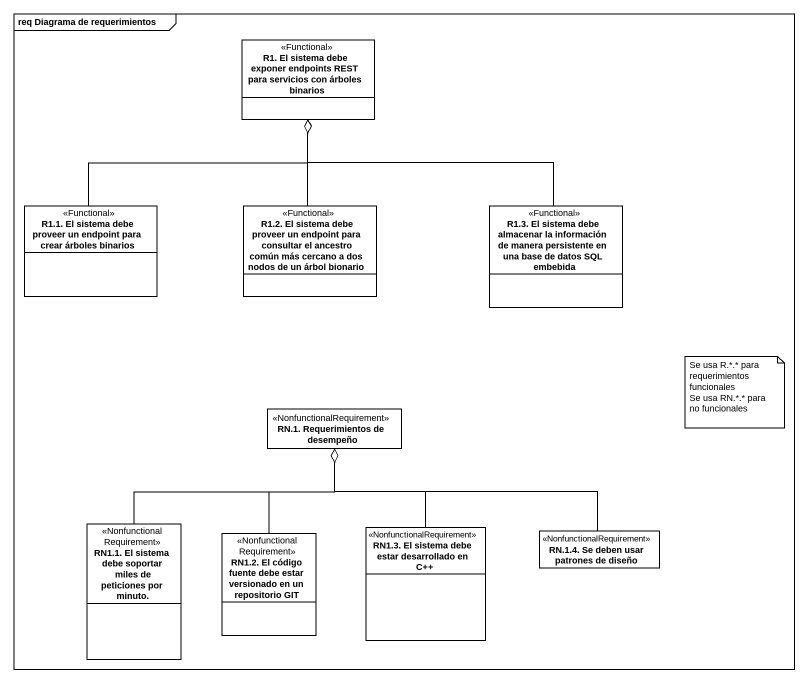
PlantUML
@startuml
mainframe req Diagrama de requerimientos
hide circle
hide empty members
class "R1. El sistema debe exponer endpoints REST para servicios con árboles binarios" as R1_El_sistema_debe_exponer <<Functional>>
class "R1.1. El sistema debe proveer un endpoint para crear árboles binarios" as R1_1_El_sistema_debe <<Functional>>
class "R1.2. El sistema debe proveer un endpoint para consultar el ancestro común más cercano a dos nodos de un árbol bionario" as R1_2_El_sistema_debe <<Functional>>
class "R1.3. El sistema debe almacenar la información de manera persistente en una base de datos SQL embebida" as R1_3_El_sistema_debe <<Functional>>
class "RN.1. Requerimientos de desempeño" as RN_1_Requerimientos_de <<NonfunctionalRequirement>>
class "RN1.1. El sistema debe soportar miles de peticiones por minuto." as RN1_1_El_sistema_debe <<NonfunctionalRequirement>>
class "RN1.2. El código fuente debe estar versionado en un repositorio GIT" as RN1_2_El_código_fuente_debe <<NonfunctionalRequirement>>
class "RN1.3. El sistema debe estar desarrollado en C++" as RN1_3_El_sistema_debe_estar <<NonfunctionalRequirement>>
class "RN.1.4. Se deben usar patrones de diseño" as RN_1_4_Se_deben_usar <<NonfunctionalRequirement>>
R1_1_El_sistema_debe -up-o R1_El_sistema_debe_exponer
R1_2_El_sistema_debe -up-o R1_El_sistema_debe_exponer
R1_3_El_sistema_debe -up-o R1_El_sistema_debe_exponer
RN1_1_El_sistema_debe -up-o RN_1_Requerimientos_de
RN1_2_El_código_fuente_debe -up-o RN_1_Requerimientos_de
RN1_3_El_sistema_debe_estar -up-o RN_1_Requerimientos_de
RN_1_4_Se_deben_usar -left-o RN_1_Requerimientos_de
note as N1
  Se usa R.*.* para requerimientos funcionales
  Se usa RN.*.* para no funcionales
end note
@enduml
